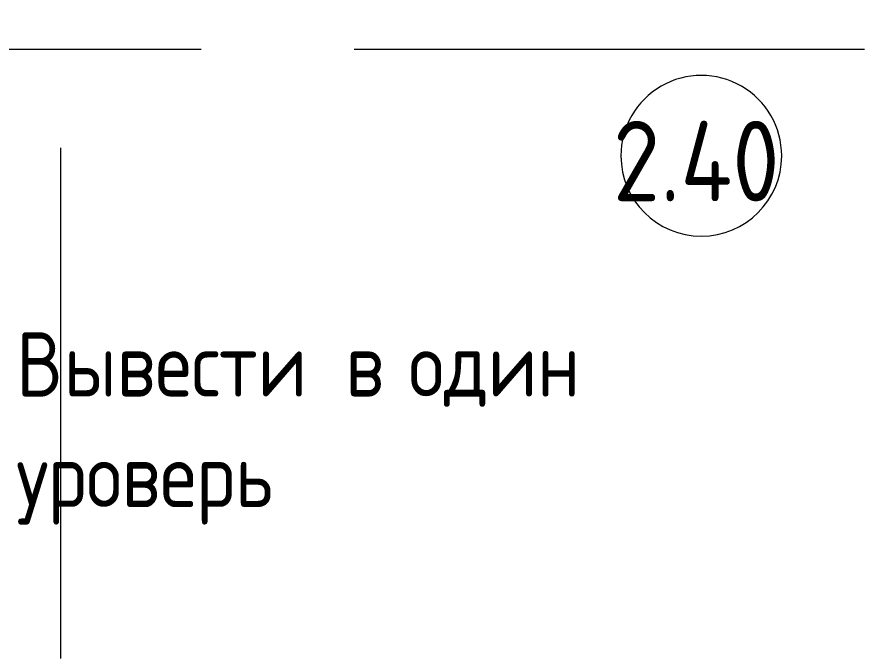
# Model space of a CAD drawing. Header units: millimetres. Extents: x 81037 to 284518, y -8553 to 29000.
# Drawn here: x 94524 to 97156, y 1728 to 3700 of the extents above; entities that cross this region are included whole.
import ezdxf

# ---------------------------------------------------------------- set-up
doc = ezdxf.new("R2010")
doc.units = ezdxf.units.MM
doc.linetypes.add('Осевая', pattern=[3175, 634.9999999999999, -476.25, 1587.5, -476.25])
doc.layers.add('A-AREA-IDEN', color=7, linetype='Continuous', lineweight=9)
doc.layers.add('Оси-2', color=7, linetype='Осевая', lineweight=9)
doc.layers.add('G-ANNO-TEXT-1', color=7, linetype='Continuous', lineweight=9, true_color=0x3c3c3c)
doc.styles.add('GOST Common', font='GOST_Common.ttf', dxfattribs={"width": 0.9, "height": 249.9999999999997})
doc.styles.add('GOST Common_1', font='GOST_Common.ttf', dxfattribs={"width": 0.9, "height": 199.9999999999998})

# ---------------------------------------------------------------- blocks, each defined once
blk = doc.blocks.new('Марка_Помещения - Номер-25198446-План монтажа стен и перегородок 2 этажа в осях 23_33')
at = {"layer": 'A-AREA-IDEN'}
for centre, start, end in [((0, 2.864814117636069e-16), 359.9999999999996, 179.9999999999998), ((0, 2.210955402474149e-17), 179.9999999999998, 359.9999999999993)]:
    blk.add_arc(centre, 2.500000000000002, start, end, dxfattribs=at)

msp = doc.modelspace()

# ---------------------------------------------------------------- linework, layer by layer
at = {"layer": 'Оси-2'}
for p, q in [((94659.99996564277, 593.7414093000958), (94659.99996564284, 19415.09724196727)), ((84936.71959556936, 3599.999999997375), (122760.0000000008, 3599.999999997253))]:
    msp.add_line(p, q, dxfattribs=at)

# ---------------------------------------------------------------- block references
at = {"layer": 'A-AREA-IDEN', "xscale": 99.99999999999993, "yscale": 99.99999999999993, "zscale": 99.99999999999993}
msp.add_blockref('Марка_Помещения - Номер-25198446-План монтажа стен и перегородок 2 этажа в осях 23_33', (96652.68532810787, 3268.066455427827), dxfattribs=at)

# ---------------------------------------------------------------- texts
at = {"layer": 'A-AREA-IDEN', "insert": (96377.9521793157, 3376.625759623576), "char_height": 249.9999999999997, "width": 685.4428124999994, "attachment_point": 1, "style": 'GOST Common'}
msp.add_mtext('2.40', dxfattribs=at)
at = {"layer": 'G-ANNO-TEXT-1', "char_height": 200, "attachment_point": 1, "style": 'GOST Common_1'}
for s, insert, width in [('\\fGOST Common|b0|i0|c204|p34|;\\W.9;В', (94521.77216504695, 2719.405256498117), 180.3796875), ('\\fGOST Common|b0|i0|c204|p34|;\\W.9; ', (95676.67841504695, 2719.405256498117), 79.36706249999995), ('\\fGOST Common|b0|i0|c204|p34|;\\W.9; ', (96266.03779004695, 2719.405256498117), 79.36706249999995), ('ывести ', (94670.60029004695, 2719.405256498117), 1060.6325625), ('\\fGOST Common|b0|i0|c204|p34|;\\W.9;в', (95545.70966504695, 2719.405256498117), 158.7341250000001), ('один', (95742.16279004695, 2719.405256498117), 634.9365), ('уроверь', (94521.77216504695, 2375.446923164784), 1111.138875)]:
    msp.add_mtext(s, dxfattribs=dict(at, insert=insert, width=width))

doc.saveas('drawing.dxf')
